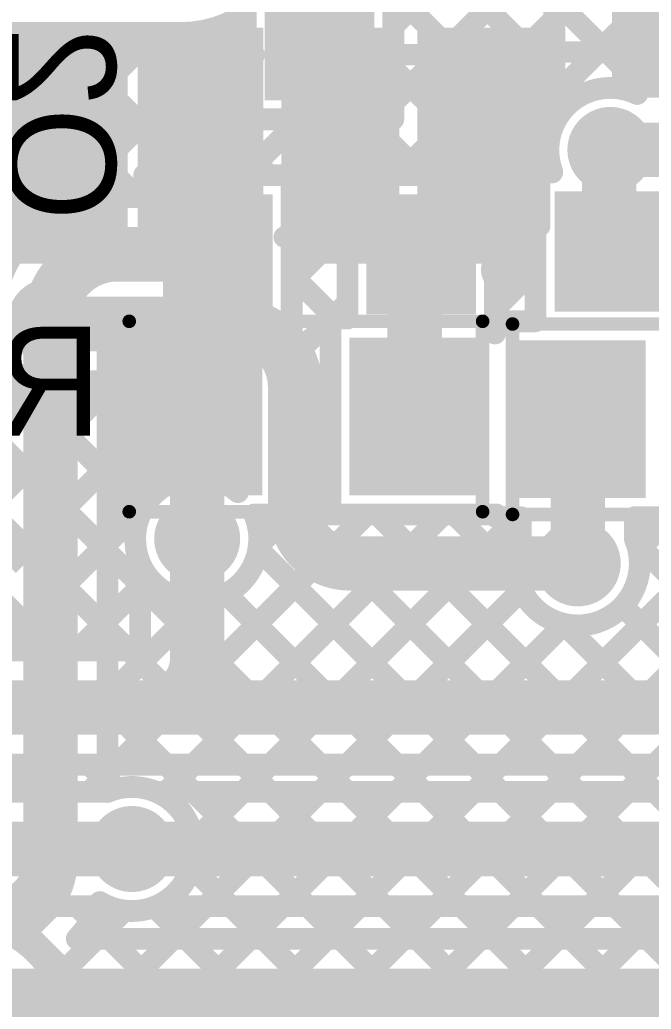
# Model space of a CAD drawing. Header units: millimetres. Extents: x 3.06 to 5.82, y 1.29 to 3.84.
# Drawn here: x 5.2727 to 5.505, y 2.5031 to 2.8669 of the extents above; entities that cross this region are included whole.
import ezdxf

# ---------------------------------------------------------------- set-up
doc = ezdxf.new("R2010")
doc.units = ezdxf.units.MM
doc.header["$MEASUREMENT"] = 0
for name, color, linetype in [('BottomLayer', 5, 'Continuous'), ('BottomOverlay', 54, 'Continuous'), ('BottomPaste', 16, 'Continuous'), ('BottomSolder', 6, 'Continuous'), ('MultiLayer', 9, 'Continuous'), ('TopLayer', 1, 'Continuous'), ('TopOverlay', 2, 'Continuous'), ('TopPaste', 8, 'Continuous'), ('TopSolder', 216, 'Continuous'), ('ViaHoleLayer', 16, 'Continuous')]:
    doc.layers.add(name, color=color, linetype=linetype)

# ---------------------------------------------------------------- blocks, each defined once
blk = doc.blocks.new('ESP32_WROOM_32__16MB__12')
at = {"layer": 'TopLayer'}
for points in [[(0.09803, -0.38406), (0.09803, -0.30531), (0.0626, -0.38406), (0.0626, -0.30531)], [(0.14803, -0.38406), (0.14803, -0.30531), (0.1126, -0.38406), (0.1126, -0.30531)], [(0.19803, -0.38406), (0.19803, -0.30531), (0.1626, -0.38406), (0.1626, -0.30531)], [(0.24803, -0.38406), (0.24803, -0.30531), (0.2126, -0.38406), (0.2126, -0.30531)]]:
    blk.add_solid(points, dxfattribs=at)
at = {"layer": 'TopOverlay', "const_width": 0.01}
blk.add_lwpolyline([(0.268, -0.37), (0.366, -0.37)], dxfattribs=at)
at = {"layer": 'TopOverlay', "const_width": 0.005}
blk.add_lwpolyline([(0.2655, -0.37, 1), (0.2705, -0.37, 1)], format="xyb", close=True, dxfattribs=at)
at = {"layer": 'TopPaste'}
for points in [[(0.09803, -0.38406), (0.09803, -0.30531), (0.0626, -0.38406), (0.0626, -0.30531)], [(0.14803, -0.38406), (0.14803, -0.30531), (0.1126, -0.38406), (0.1126, -0.30531)], [(0.19803, -0.38406), (0.19803, -0.30531), (0.1626, -0.38406), (0.1626, -0.30531)], [(0.24803, -0.38406), (0.24803, -0.30531), (0.2126, -0.38406), (0.2126, -0.30531)]]:
    blk.add_solid(points, dxfattribs=at)
at = {"layer": 'TopSolder'}
for points in [[(0.29128, -0.32703), (0.37802, -0.32703), (0.29128, -0.2836), (0.37802, -0.2836)], [(0.10203, -0.38806), (0.10203, -0.30131), (0.0586, -0.38806), (0.0586, -0.30131)], [(0.15203, -0.38806), (0.15203, -0.30131), (0.1086, -0.38806), (0.1086, -0.30131)], [(0.20203, -0.38806), (0.20203, -0.30131), (0.1586, -0.38806), (0.1586, -0.30131)], [(0.25203, -0.38806), (0.25203, -0.30131), (0.2086, -0.38806), (0.2086, -0.30131)]]:
    blk.add_solid(points, dxfattribs=at)
blk = doc.blocks.new('RES0805_B_32')
at = {"layer": 'BottomLayer'}
for points in [[(-0.06, -0.025), (-0.02, -0.025), (-0.06, 0.025), (-0.02, 0.025)], [(0.02, -0.025), (0.06, -0.025), (0.02, 0.025), (0.06, 0.025)]]:
    blk.add_solid(points, dxfattribs=at)
at = {"layer": 'BottomOverlay', "const_width": 0.005}
for points in [[(-0.065, -0.035), (-0.065, 0.035)], [(-0.065, 0.035), (0.065, 0.035)], [(0.065, -0.035), (0.065, 0.035)], [(-0.065, -0.035), (0.065, -0.035)]]:
    blk.add_lwpolyline(points, dxfattribs=at)
at = {"layer": 'BottomOverlay', "const_width": 0.0025}
for points in [[(-0.06625, 0.035, 1), (-0.06375, 0.035, 1)], [(-0.06625, 0.035, 1), (-0.06375, 0.035, 1)], [(0.06375, 0.035, 1), (0.06625, 0.035, 1)], [(0.06375, 0.035, 1), (0.06625, 0.035, 1)], [(-0.06625, -0.035, 1), (-0.06375, -0.035, 1)], [(-0.06625, -0.035, 1), (-0.06375, -0.035, 1)], [(0.06375, -0.035, 1), (0.06625, -0.035, 1)], [(0.06375, -0.035, 1), (0.06625, -0.035, 1)]]:
    blk.add_lwpolyline(points, format="xyb", close=True, dxfattribs=at)
at = {"layer": 'BottomPaste'}
for points in [[(-0.06, -0.025), (-0.02, -0.025), (-0.06, 0.025), (-0.02, 0.025)], [(0.02, -0.025), (0.06, -0.025), (0.02, 0.025), (0.06, 0.025)]]:
    blk.add_solid(points, dxfattribs=at)
at = {"layer": 'BottomSolder'}
for points in [[(-0.064, -0.029), (-0.016, -0.029), (-0.064, 0.029), (-0.016, 0.029)], [(0.016, -0.029), (0.064, -0.029), (0.016, 0.029), (0.064, 0.029)]]:
    blk.add_solid(points, dxfattribs=at)
blk = doc.blocks.new('RES0805_B_33')
at = {"layer": 'BottomLayer'}
for points in [[(-0.06, -0.025), (-0.02, -0.025), (-0.06, 0.025), (-0.02, 0.025)], [(0.02, -0.025), (0.06, -0.025), (0.02, 0.025), (0.06, 0.025)]]:
    blk.add_solid(points, dxfattribs=at)
at = {"layer": 'BottomOverlay', "const_width": 0.005}
for points in [[(-0.065, -0.035), (-0.065, 0.035)], [(-0.065, 0.035), (0.065, 0.035)], [(0.065, -0.035), (0.065, 0.035)], [(-0.065, -0.035), (0.065, -0.035)]]:
    blk.add_lwpolyline(points, dxfattribs=at)
at = {"layer": 'BottomOverlay', "const_width": 0.0025}
for points in [[(-0.06625, 0.035, 1), (-0.06375, 0.035, 1)], [(-0.06625, 0.035, 1), (-0.06375, 0.035, 1)], [(0.06375, 0.035, 1), (0.06625, 0.035, 1)], [(0.06375, 0.035, 1), (0.06625, 0.035, 1)], [(-0.06625, -0.035, 1), (-0.06375, -0.035, 1)], [(-0.06625, -0.035, 1), (-0.06375, -0.035, 1)], [(0.06375, -0.035, 1), (0.06625, -0.035, 1)], [(0.06375, -0.035, 1), (0.06625, -0.035, 1)]]:
    blk.add_lwpolyline(points, format="xyb", close=True, dxfattribs=at)
at = {"layer": 'BottomPaste'}
for points in [[(-0.06, -0.025), (-0.02, -0.025), (-0.06, 0.025), (-0.02, 0.025)], [(0.02, -0.025), (0.06, -0.025), (0.02, 0.025), (0.06, 0.025)]]:
    blk.add_solid(points, dxfattribs=at)
at = {"layer": 'BottomSolder'}
for points in [[(-0.064, -0.029), (-0.016, -0.029), (-0.064, 0.029), (-0.016, 0.029)], [(0.016, -0.029), (0.064, -0.029), (0.016, 0.029), (0.064, 0.029)]]:
    blk.add_solid(points, dxfattribs=at)
blk = doc.blocks.new('SOT_23_B_61')
at = {"layer": 'BottomLayer'}
for points in [[(-0.05354, 0.02126), (-0.02126, 0.02126), (-0.05354, 0.05748), (-0.02126, 0.05748)], [(0.02126, 0.02126), (0.05354, 0.02126), (0.02126, 0.05748), (0.05354, 0.05748)], [(-0.01614, -0.05748), (0.01614, -0.05748), (-0.01614, -0.02126), (0.01614, -0.02126)]]:
    blk.add_solid(points, dxfattribs=at)
at = {"layer": 'BottomOverlay'}
for points, const_width in [([(-0.06439, 0.045, 1), (-0.07161, 0.045, 1)], 0.01), ([(-0.07411, 0.045, 1), (-0.06911, 0.045, 1)], 0.005), ([(-0.06689, 0.045, 1), (-0.06189, 0.045, 1)], 0.005), ([(-0.01497, 0.033, 1), (-0.01103, 0.033, 1)], 0.00394), ([(0.01103, 0.033, 1), (0.01497, 0.033, 1)], 0.00394), ([(-0.06497, 0.03, 1), (-0.06103, 0.03, 1)], 0.00394), ([(0.06103, 0.03, 1), (0.06497, 0.03, 1)], 0.00394), ([(-0.06497, -0.034, 1), (-0.06103, -0.034, 1)], 0.00394), ([(-0.06497, -0.034, 1), (-0.06103, -0.034, 1)], 0.00394), ([(-0.02597, -0.034, 1), (-0.02203, -0.034, 1)], 0.00394), ([(0.02203, -0.034, 1), (0.02597, -0.034, 1)], 0.00394), ([(0.06103, -0.034, 1), (0.06497, -0.034, 1)], 0.00394), ([(0.06103, -0.034, 1), (0.06497, -0.034, 1)], 0.00394)]:
    blk.add_lwpolyline(points, format="xyb", close=True, dxfattribs=dict(at, const_width=const_width))
at = {"layer": 'BottomOverlay', "const_width": 0.00787}
for points in [[(0.013, 0.033), (-0.013, 0.033)], [(-0.063, 0.03), (-0.063, -0.034)], [(0.063, 0.03), (0.063, -0.034)], [(-0.024, -0.034), (-0.063, -0.034)], [(0.063, -0.034), (0.024, -0.034)]]:
    blk.add_lwpolyline(points, dxfattribs=at)
at = {"layer": 'BottomPaste'}
for points in [[(-0.05354, 0.02126), (-0.02126, 0.02126), (-0.05354, 0.05748), (-0.02126, 0.05748)], [(0.02126, 0.02126), (0.05354, 0.02126), (0.02126, 0.05748), (0.05354, 0.05748)], [(-0.01614, -0.05748), (0.01614, -0.05748), (-0.01614, -0.02126), (0.01614, -0.02126)]]:
    blk.add_solid(points, dxfattribs=at)
at = {"layer": 'BottomSolder'}
for points in [[(-0.05754, 0.01726), (-0.01726, 0.01726), (-0.05754, 0.06148), (-0.01726, 0.06148)], [(0.01726, 0.01726), (0.05754, 0.01726), (0.01726, 0.06148), (0.05754, 0.06148)], [(-0.02014, -0.06148), (0.02014, -0.06148), (-0.02014, -0.01726), (0.02014, -0.01726)]]:
    blk.add_solid(points, dxfattribs=at)
blk = doc.blocks.new('SOT_23_B_62')
at = {"layer": 'BottomLayer'}
for points in [[(-0.05354, 0.02126), (-0.02126, 0.02126), (-0.05354, 0.05748), (-0.02126, 0.05748)], [(0.02126, 0.02126), (0.05354, 0.02126), (0.02126, 0.05748), (0.05354, 0.05748)], [(-0.01614, -0.05748), (0.01614, -0.05748), (-0.01614, -0.02126), (0.01614, -0.02126)]]:
    blk.add_solid(points, dxfattribs=at)
at = {"layer": 'BottomOverlay'}
for points, const_width in [([(-0.06439, 0.045, 1), (-0.07161, 0.045, 1)], 0.01), ([(-0.07411, 0.045, 1), (-0.06911, 0.045, 1)], 0.005), ([(-0.06689, 0.045, 1), (-0.06189, 0.045, 1)], 0.005), ([(-0.01497, 0.033, 1), (-0.01103, 0.033, 1)], 0.00394), ([(0.01103, 0.033, 1), (0.01497, 0.033, 1)], 0.00394), ([(-0.06497, 0.03, 1), (-0.06103, 0.03, 1)], 0.00394), ([(0.06103, 0.03, 1), (0.06497, 0.03, 1)], 0.00394), ([(-0.06497, -0.034, 1), (-0.06103, -0.034, 1)], 0.00394), ([(-0.06497, -0.034, 1), (-0.06103, -0.034, 1)], 0.00394), ([(-0.02597, -0.034, 1), (-0.02203, -0.034, 1)], 0.00394), ([(0.02203, -0.034, 1), (0.02597, -0.034, 1)], 0.00394), ([(0.06103, -0.034, 1), (0.06497, -0.034, 1)], 0.00394), ([(0.06103, -0.034, 1), (0.06497, -0.034, 1)], 0.00394)]:
    blk.add_lwpolyline(points, format="xyb", close=True, dxfattribs=dict(at, const_width=const_width))
at = {"layer": 'BottomOverlay', "const_width": 0.00787}
for points in [[(0.013, 0.033), (-0.013, 0.033)], [(-0.063, 0.03), (-0.063, -0.034)], [(0.063, 0.03), (0.063, -0.034)], [(-0.024, -0.034), (-0.063, -0.034)], [(0.063, -0.034), (0.024, -0.034)]]:
    blk.add_lwpolyline(points, dxfattribs=at)
at = {"layer": 'BottomPaste'}
for points in [[(-0.05354, 0.02126), (-0.02126, 0.02126), (-0.05354, 0.05748), (-0.02126, 0.05748)], [(0.02126, 0.02126), (0.05354, 0.02126), (0.02126, 0.05748), (0.05354, 0.05748)], [(-0.01614, -0.05748), (0.01614, -0.05748), (-0.01614, -0.02126), (0.01614, -0.02126)]]:
    blk.add_solid(points, dxfattribs=at)
at = {"layer": 'BottomSolder'}
for points in [[(-0.05754, 0.01726), (-0.01726, 0.01726), (-0.05754, 0.06148), (-0.01726, 0.06148)], [(0.01726, 0.01726), (0.05754, 0.01726), (0.01726, 0.06148), (0.05754, 0.06148)], [(-0.02014, -0.06148), (0.02014, -0.06148), (-0.02014, -0.01726), (0.02014, -0.01726)]]:
    blk.add_solid(points, dxfattribs=at)

msp = doc.modelspace()

# ---------------------------------------------------------------- linework, layer by layer
at = {"layer": 'BottomLayer'}
for points, const_width in [([(5.383, 2.85937), (5.383, 3.218)], 0.02), ([(5.404, 2.91158), (5.4775, 2.83808)], 0.008), ([(5.41014, 2.86456), (5.447, 2.90141)], 0.008), ([(5.41014, 2.83026), (5.41014, 2.88848)], 0.008), ([(5.41014, 2.87715), (5.46721, 2.82008)], 0.008), ([(5.41014, 2.83627), (5.44887, 2.875)], 0.008), ([(5.41189, 2.80974), (5.47715, 2.875)], 0.008), ([(5.46886, 2.875), (5.49986, 2.844)], 0.008), ([(5.49986, 2.83957), (5.49986, 2.875)], 0.008), ([(5.28224, 2.79323), (5.35586, 2.86684)], 0.008), ([(5.35586, 2.83026), (5.35586, 2.86923)], 0.008), ([(5.44018, 2.80974), (5.49986, 2.86942)], 0.008), ([(5.33974, 2.8627), (5.35586, 2.84658)], 0.008), ([(4.73, 2.29755), (5.29445, 2.862)], 0.008), ([(5.05191, 2.862), (5.332, 2.862)], 0.008), ([(5.1551, 2.69437), (5.32273, 2.862)], 0.008), ([(5.19902, 2.862), (5.27461, 2.78641)], 0.008), ([(5.2273, 2.862), (5.29115, 2.79815)], 0.008), ([(5.25559, 2.862), (5.31596, 2.80163)], 0.008), ([(5.28387, 2.862), (5.33613, 2.80974)], 0.008), ([(5.31216, 2.862), (5.36442, 2.80974)], 0.008), ([(5.41014, 2.84887), (5.46246, 2.79655)], 0.008), ([(5.32704, 2.80974), (5.35586, 2.83856)], 0.008), ([(5.40413, 2.83026), (5.41014, 2.83627)], 0.008), ([(5.35533, 2.80974), (5.37584, 2.83026)], 0.008), ([(5.35586, 2.83026), (5.41014, 2.83026)], 0.008), ([(5.37218, 2.83026), (5.39326, 2.80918)], 0.008), ([(5.37274, 2.79887), (5.40413, 2.83026)], 0.008), ([(5.40046, 2.83026), (5.42098, 2.80974)], 0.008), ([(5.4896, 2.78163), (5.4896, 2.819)], 0.02), ([(5.4896, 2.819), (5.49, 2.819)], 0.02), ([(5.31846, 2.80974), (5.37274, 2.80974)], 0.008), ([(5.31846, 2.80163), (5.31846, 2.80974)], 0.008), ([(5.37274, 2.75152), (5.37274, 2.80974)], 0.008), ([(5.39326, 2.80974), (5.44754, 2.80974)], 0.008), ([(5.39326, 2.757), (5.39326, 2.80974)], 0.008), ([(5.44754, 2.757), (5.44754, 2.80974)], 0.008), ([(5.46246, 2.81074), (5.4686, 2.81074)], 0.008), ([(5.46246, 2.756), (5.46246, 2.81074)], 0.008), ([(5.30863, 2.80163), (5.31846, 2.80163)], 0.008), ([(5.37274, 2.80142), (5.39326, 2.7809)], 0.008), ([(5.44754, 2.78882), (5.46246, 2.80373)], 0.008), ([(5.37274, 2.77059), (5.39326, 2.79111)], 0.008), ([(5.30863, 2.78063), (5.3456, 2.78063)], 0.02), ([(5.17694, 2.68792), (5.2714, 2.78239)], 0.008), ([(5.418, 2.721), (5.418, 2.77823)], 0.02), ([(5.44754, 2.78318), (5.46246, 2.76827)], 0.008), ([(5.44754, 2.76054), (5.46246, 2.77545)], 0.008), ([(5.37274, 2.77313), (5.38887, 2.757)], 0.008), ([(5.284, 2.55749), (5.284, 2.756)], 0.02), ([(5.38744, 2.757), (5.39326, 2.76282)], 0.008), ([(5.307, 2.757), (5.31846, 2.757)], 0.008), ([(5.307, 2.685), (5.307, 2.757)], 0.008), ([(5.30863, 2.75963), (5.31846, 2.75963)], 0.008), ([(5.387, 2.757), (5.39326, 2.757)], 0.008), ([(5.387, 2.685), (5.387, 2.757)], 0.008), ([(5.44754, 2.75152), (5.44754, 2.757)], 0.008), ([(5.369, 2.73856), (5.387, 2.75656)], 0.008), ([(5.449, 2.756), (5.46246, 2.756)], 0.008), ([(5.369, 2.75152), (5.37274, 2.75152)], 0.008), ([(5.369, 2.685), (5.369, 2.75152)], 0.008), ([(5.305, 2.58296), (5.305, 2.74709)], 0.008), ([(5.369, 2.74859), (5.387, 2.73059)], 0.008), ([(5.369, 2.71028), (5.387, 2.72828)], 0.008), ([(5.338, 2.676), (5.338, 2.721)], 0.02), ([(5.478, 2.667), (5.478, 2.719)], 0.02), ([(5.369, 2.7203), (5.387, 2.7023)], 0.008), ([(5.49628, 2.583), (5.629, 2.71572)], 0.008), ([(5.36069, 2.67369), (5.387, 2.69999)], 0.008), ([(5.50029, 2.67186), (5.528, 2.69957)], 0.008), ([(5.369, 2.69202), (5.47802, 2.583)], 0.008), ([(5.305, 2.58971), (5.40029, 2.685)], 0.008), ([(5.305, 2.67456), (5.31544, 2.685)], 0.008), ([(5.307, 2.685), (5.317, 2.685)], 0.008), ([(5.32658, 2.583), (5.42858, 2.685)], 0.008), ([(5.359, 2.685), (5.369, 2.685)], 0.008), ([(5.387, 2.685), (5.448, 2.685)], 0.008), ([(5.4043, 2.685), (5.5063, 2.583)], 0.008), ([(5.43259, 2.685), (5.45579, 2.6618)], 0.008), ([(5.35486, 2.583), (5.45586, 2.684)], 0.008), ([(5.43971, 2.583), (5.54071, 2.684)], 0.008), ([(5.448, 2.684), (5.457, 2.684)], 0.008), ([(5.457, 2.67591), (5.457, 2.684)], 0.008), ([(5.468, 2.583), (5.569, 2.684)], 0.008), ([(5.499, 2.67591), (5.499, 2.684)], 0.008), ([(5.499, 2.684), (5.51, 2.684)], 0.008), ([(5.49948, 2.67467), (5.59116, 2.583)], 0.008), ([(5.305, 2.67117), (5.39317, 2.583)], 0.008), ([(5.3605, 2.67224), (5.44973, 2.583)], 0.008), ([(5.305, 2.64628), (5.32031, 2.66159)], 0.008), ([(5.34863, 2.65582), (5.42145, 2.583)], 0.008), ([(5.38314, 2.583), (5.45738, 2.65724)], 0.008), ([(5.305, 2.61799), (5.34031, 2.65331)], 0.008), ([(5.49456, 2.65131), (5.56287, 2.583)], 0.008), ([(5.41143, 2.583), (5.47314, 2.64471)], 0.008), ([(5.4728, 2.64479), (5.53459, 2.583)], 0.008), ([(5.305, 2.64288), (5.36488, 2.583)], 0.008), ([(5.305, 2.6146), (5.3366, 2.583)], 0.008), ([(5.305, 2.58631), (5.30746, 2.58385)], 0.008), ([(5.32291, 2.583), (5.629, 2.583)], 0.008), ([(5.314, 2.562), (5.631, 2.562)], 0.02), ([(5.30086, 2.529), (5.31122, 2.53936)], 0.008), ([(5.32228, 2.54075), (5.33403, 2.529)], 0.008), ([(5.32291, 2.541), (5.631, 2.541)], 0.008), ([(5.32914, 2.529), (5.34114, 2.541)], 0.008), ([(5.35031, 2.541), (5.36231, 2.529)], 0.008), ([(5.35743, 2.529), (5.36943, 2.541)], 0.008), ([(5.3786, 2.541), (5.3906, 2.529)], 0.008), ([(5.38571, 2.529), (5.39771, 2.541)], 0.008), ([(5.40688, 2.541), (5.41888, 2.529)], 0.008), ([(5.414, 2.529), (5.426, 2.541)], 0.008), ([(5.43517, 2.541), (5.44717, 2.529)], 0.008), ([(5.44228, 2.529), (5.45428, 2.541)], 0.008), ([(5.46345, 2.541), (5.47545, 2.529)], 0.008), ([(5.47057, 2.529), (5.48257, 2.541)], 0.008), ([(5.49173, 2.541), (5.50373, 2.529)], 0.008), ([(5.49885, 2.529), (5.51085, 2.541)], 0.008), ([(5.2989, 2.53584), (5.30574, 2.529)], 0.008), ([(5.29367, 2.529), (5.65417, 2.529)], 0.008), ([(5.116, 2.508), (5.65417, 2.508)], 0.02)]:
    msp.add_lwpolyline(points, dxfattribs=dict(at, const_width=const_width))
for points, const_width in [([(5.35586, 2.86923, -0.148112), (5.332, 2.862)], 0.008), ([(5.4686, 2.81111, -0.673566), (5.49986, 2.83957)], 0.008), ([(5.26461, 2.76802, -0.338147), (5.30863, 2.80163)], 0.008), ([(5.284, 2.756, -0.414214), (5.30863, 2.78063)], 0.02), ([(5.418, 2.77823, -0.414214), (5.4204, 2.78063)], 0.02), ([(5.30661, 2.75902, -0.033168), (5.30681, 2.756)], 0.008), ([(5.30681, 2.756, -0.100628), (5.305, 2.74709)], 0.008), ([(5.478, 2.719, -0.414214), (5.479, 2.72)], 0.02), ([(5.36081, 2.676, -1.223773), (5.317, 2.68491)], 0.008), ([(5.359, 2.68491, -0.100628), (5.36081, 2.676)], 0.008), ([(5.50081, 2.667, -1.223773), (5.457, 2.67591)], 0.008), ([(5.499, 2.67591, -0.100628), (5.50081, 2.667)], 0.008), ([(5.305, 2.58296, -0.204463), (5.32291, 2.583)], 0.008), ([(5.284, 2.55749, -0.414214), (5.26351, 2.537)], 0.02), ([(5.30219, 2.54248, -0.097011), (5.29367, 2.529)], 0.008), ([(5.32291, 2.541, -0.240809), (5.30219, 2.54248)], 0.008)]:
    msp.add_lwpolyline(points, format="xyb", dxfattribs=dict(at, const_width=const_width))
for points, const_width in [([(5.35386, 2.86923, 1), (5.35786, 2.86923, 1)], 0.004), ([(5.35386, 2.86923, 1), (5.35786, 2.86923, 1)], 0.004), ([(5.35386, 2.86684, 1), (5.35786, 2.86684, 1)], 0.004), ([(5.49786, 2.86942, 1), (5.50186, 2.86942, 1)], 0.004), ([(5.33774, 2.8627, 1), (5.34174, 2.8627, 1)], 0.004), ([(5.378, 2.85937, 1), (5.388, 2.85937, 1)], 0.01), ([(5.40814, 2.86456, 1), (5.41214, 2.86456, 1)], 0.004), ([(5.28187, 2.862, 1), (5.28587, 2.862, 1)], 0.004), ([(5.29245, 2.862, 1), (5.29645, 2.862, 1)], 0.004), ([(5.31016, 2.862, 1), (5.31416, 2.862, 1)], 0.004), ([(5.32073, 2.862, 1), (5.32473, 2.862, 1)], 0.004), ([(5.33, 2.862, 1), (5.334, 2.862, 1)], 0.004), ([(5.33, 2.862, 1), (5.334, 2.862, 1)], 0.004), ([(5.40814, 2.84887, 1), (5.41214, 2.84887, 1)], 0.004), ([(5.35386, 2.84658, 1), (5.35786, 2.84658, 1)], 0.004), ([(5.49786, 2.844, 1), (5.50186, 2.844, 1)], 0.004), ([(5.35386, 2.83856, 1), (5.35786, 2.83856, 1)], 0.004), ([(5.4755, 2.83808, 1), (5.4795, 2.83808, 1)], 0.004), ([(5.49786, 2.83957, 1), (5.50186, 2.83957, 1)], 0.004), ([(5.49786, 2.83957, 1), (5.50186, 2.83957, 1)], 0.004), ([(5.40814, 2.83627, 1), (5.41214, 2.83627, 1)], 0.004), ([(5.40814, 2.83627, 1), (5.41214, 2.83627, 1)], 0.004), ([(5.35386, 2.83026, 1), (5.35786, 2.83026, 1)], 0.004), ([(5.35386, 2.83026, 1), (5.35786, 2.83026, 1)], 0.004), ([(5.37018, 2.83026, 1), (5.37418, 2.83026, 1)], 0.004), ([(5.37385, 2.83026, 1), (5.37784, 2.83026, 1)], 0.004), ([(5.39846, 2.83026, 1), (5.40246, 2.83026, 1)], 0.004), ([(5.40213, 2.83026, 1), (5.40613, 2.83026, 1)], 0.004), ([(5.40213, 2.83026, 1), (5.40613, 2.83026, 1)], 0.004), ([(5.40814, 2.83026, 1), (5.41214, 2.83026, 1)], 0.004), ([(5.40814, 2.83026, 1), (5.41214, 2.83026, 1)], 0.004), ([(5.48409, 2.819, 1), (5.49591, 2.819, 1)], 0.01181), ([(5.4846, 2.819, 1), (5.4946, 2.819, 1)], 0.01), ([(5.4846, 2.819, 1), (5.4946, 2.819, 1)], 0.01), ([(5.485, 2.819, 1), (5.495, 2.819, 1)], 0.01), ([(5.46521, 2.82008, 1), (5.46921, 2.82008, 1)], 0.004), ([(5.31646, 2.80974, 1), (5.32046, 2.80974, 1)], 0.004), ([(5.31646, 2.80974, 1), (5.32046, 2.80974, 1)], 0.004), ([(5.32504, 2.80974, 1), (5.32904, 2.80974, 1)], 0.004), ([(5.33413, 2.80974, 1), (5.33813, 2.80974, 1)], 0.004), ([(5.35333, 2.80974, 1), (5.35733, 2.80974, 1)], 0.004), ([(5.36242, 2.80974, 1), (5.36642, 2.80974, 1)], 0.004), ([(5.37074, 2.80974, 1), (5.37474, 2.80974, 1)], 0.004), ([(5.37074, 2.80974, 1), (5.37474, 2.80974, 1)], 0.004), ([(5.39126, 2.80974, 1), (5.39526, 2.80974, 1)], 0.004), ([(5.39126, 2.80974, 1), (5.39526, 2.80974, 1)], 0.004), ([(5.39126, 2.80918, 1), (5.39526, 2.80918, 1)], 0.004), ([(5.40989, 2.80974, 1), (5.41389, 2.80974, 1)], 0.004), ([(5.41898, 2.80974, 1), (5.42298, 2.80974, 1)], 0.004), ([(5.43818, 2.80974, 1), (5.44218, 2.80974, 1)], 0.004), ([(5.44554, 2.80974, 1), (5.44954, 2.80974, 1)], 0.004), ([(5.44554, 2.80974, 1), (5.44954, 2.80974, 1)], 0.004), ([(5.46046, 2.81074, 1), (5.46446, 2.81074, 1)], 0.004), ([(5.46046, 2.81074, 1), (5.46446, 2.81074, 1)], 0.004), ([(5.4666, 2.81111, 1), (5.4706, 2.81111, 1)], 0.004), ([(5.4666, 2.81074, 1), (5.4706, 2.81074, 1)], 0.004), ([(5.30663, 2.80163, 1), (5.31063, 2.80163, 1)], 0.004), ([(5.30663, 2.80163, 1), (5.31063, 2.80163, 1)], 0.004), ([(5.31396, 2.80163, 1), (5.31796, 2.80163, 1)], 0.004), ([(5.31646, 2.80163, 1), (5.32046, 2.80163, 1)], 0.004), ([(5.31646, 2.80163, 1), (5.32046, 2.80163, 1)], 0.004), ([(5.37074, 2.80142, 1), (5.37474, 2.80142, 1)], 0.004), ([(5.46046, 2.80373, 1), (5.46446, 2.80373, 1)], 0.004), ([(5.28915, 2.79815, 1), (5.29315, 2.79815, 1)], 0.004), ([(5.37074, 2.79887, 1), (5.37474, 2.79887, 1)], 0.004), ([(5.46046, 2.79655, 1), (5.46446, 2.79655, 1)], 0.004), ([(5.28024, 2.79323, 1), (5.28424, 2.79323, 1)], 0.004), ([(5.39126, 2.79111, 1), (5.39526, 2.79111, 1)], 0.004), ([(5.27261, 2.78641, 1), (5.27661, 2.78641, 1)], 0.004), ([(5.30363, 2.78063, 1), (5.31363, 2.78063, 1)], 0.01), ([(5.30363, 2.78063, 1), (5.31363, 2.78063, 1)], 0.01), ([(5.3406, 2.78063, 1), (5.3506, 2.78063, 1)], 0.01), ([(5.4154, 2.78063, 1), (5.4254, 2.78063, 1)], 0.01), ([(5.44554, 2.78882, 1), (5.44954, 2.78882, 1)], 0.004), ([(5.4846, 2.78163, 1), (5.4946, 2.78163, 1)], 0.01), ([(5.2694, 2.78239, 1), (5.2734, 2.78239, 1)], 0.004), ([(5.413, 2.77823, 1), (5.423, 2.77823, 1)], 0.01), ([(5.413, 2.77823, 1), (5.423, 2.77823, 1)], 0.01), ([(5.44554, 2.78318, 1), (5.44954, 2.78318, 1)], 0.004), ([(5.39126, 2.7809, 1), (5.39526, 2.7809, 1)], 0.004), ([(5.46046, 2.77545, 1), (5.46446, 2.77545, 1)], 0.004), ([(5.37074, 2.77313, 1), (5.37474, 2.77313, 1)], 0.004), ([(5.37074, 2.77059, 1), (5.37474, 2.77059, 1)], 0.004), ([(5.46046, 2.76827, 1), (5.46446, 2.76827, 1)], 0.004), ([(5.27809, 2.756, 1), (5.28991, 2.756, 1)], 0.01181), ([(5.279, 2.756, 1), (5.289, 2.756, 1)], 0.01), ([(5.279, 2.756, 1), (5.289, 2.756, 1)], 0.01), ([(5.39126, 2.76282, 1), (5.39526, 2.76282, 1)], 0.004), ([(5.44554, 2.76054, 1), (5.44954, 2.76054, 1)], 0.004), ([(5.30461, 2.75902, 1), (5.30861, 2.75902, 1)], 0.004), ([(5.305, 2.757, 1), (5.309, 2.757, 1)], 0.004), ([(5.305, 2.757, 1), (5.309, 2.757, 1)], 0.004), ([(5.30663, 2.75963, 1), (5.31063, 2.75963, 1)], 0.004), ([(5.31646, 2.75963, 1), (5.32046, 2.75963, 1)], 0.004), ([(5.31646, 2.757, 1), (5.32046, 2.757, 1)], 0.004), ([(5.385, 2.757, 1), (5.389, 2.757, 1)], 0.004), ([(5.385, 2.757, 1), (5.389, 2.757, 1)], 0.004), ([(5.38544, 2.757, 1), (5.38944, 2.757, 1)], 0.004), ([(5.38687, 2.757, 1), (5.39087, 2.757, 1)], 0.004), ([(5.39126, 2.757, 1), (5.39526, 2.757, 1)], 0.004), ([(5.39126, 2.757, 1), (5.39526, 2.757, 1)], 0.004), ([(5.44554, 2.757, 1), (5.44954, 2.757, 1)], 0.004), ([(5.44554, 2.757, 1), (5.44954, 2.757, 1)], 0.004), ([(5.30481, 2.756, 1), (5.30881, 2.756, 1)], 0.004), ([(5.30481, 2.756, 1), (5.30881, 2.756, 1)], 0.004), ([(5.385, 2.75656, 1), (5.389, 2.75656, 1)], 0.004), ([(5.447, 2.756, 1), (5.451, 2.756, 1)], 0.004), ([(5.46046, 2.756, 1), (5.46446, 2.756, 1)], 0.004), ([(5.46046, 2.756, 1), (5.46446, 2.756, 1)], 0.004), ([(5.367, 2.75152, 1), (5.371, 2.75152, 1)], 0.004), ([(5.367, 2.75152, 1), (5.371, 2.75152, 1)], 0.004), ([(5.37074, 2.75152, 1), (5.37474, 2.75152, 1)], 0.004), ([(5.37074, 2.75152, 1), (5.37474, 2.75152, 1)], 0.004), ([(5.44554, 2.75152, 1), (5.44954, 2.75152, 1)], 0.004), ([(5.303, 2.74709, 1), (5.307, 2.74709, 1)], 0.004), ([(5.303, 2.74709, 1), (5.307, 2.74709, 1)], 0.004), ([(5.367, 2.74859, 1), (5.371, 2.74859, 1)], 0.004), ([(5.367, 2.73856, 1), (5.371, 2.73856, 1)], 0.004), ([(5.385, 2.73059, 1), (5.389, 2.73059, 1)], 0.004), ([(5.385, 2.72828, 1), (5.389, 2.72828, 1)], 0.004), ([(5.333, 2.721, 1), (5.343, 2.721, 1)], 0.01), ([(5.413, 2.721, 1), (5.423, 2.721, 1)], 0.01), ([(5.473, 2.719, 1), (5.483, 2.719, 1)], 0.01), ([(5.473, 2.719, 1), (5.483, 2.719, 1)], 0.01), ([(5.474, 2.72, 1), (5.484, 2.72, 1)], 0.01), ([(5.367, 2.7203, 1), (5.371, 2.7203, 1)], 0.004), ([(5.367, 2.71028, 1), (5.371, 2.71028, 1)], 0.004), ([(5.385, 2.7023, 1), (5.389, 2.7023, 1)], 0.004), ([(5.385, 2.69999, 1), (5.389, 2.69999, 1)], 0.004), ([(5.367, 2.69202, 1), (5.371, 2.69202, 1)], 0.004), ([(5.305, 2.685, 1), (5.309, 2.685, 1)], 0.004), ([(5.305, 2.685, 1), (5.309, 2.685, 1)], 0.004), ([(5.31344, 2.685, 1), (5.31744, 2.685, 1)], 0.004), ([(5.315, 2.685, 1), (5.319, 2.685, 1)], 0.004), ([(5.315, 2.68491, 1), (5.319, 2.68491, 1)], 0.004), ([(5.357, 2.685, 1), (5.361, 2.685, 1)], 0.004), ([(5.357, 2.68491, 1), (5.361, 2.68491, 1)], 0.004), ([(5.367, 2.685, 1), (5.371, 2.685, 1)], 0.004), ([(5.367, 2.685, 1), (5.371, 2.685, 1)], 0.004), ([(5.385, 2.685, 1), (5.389, 2.685, 1)], 0.004), ([(5.385, 2.685, 1), (5.389, 2.685, 1)], 0.004), ([(5.39829, 2.685, 1), (5.40229, 2.685, 1)], 0.004), ([(5.4023, 2.685, 1), (5.4063, 2.685, 1)], 0.004), ([(5.42658, 2.685, 1), (5.43058, 2.685, 1)], 0.004), ([(5.43059, 2.685, 1), (5.43459, 2.685, 1)], 0.004), ([(5.446, 2.685, 1), (5.45, 2.685, 1)], 0.004), ([(5.33209, 2.676, 1), (5.34391, 2.676, 1)], 0.01181), ([(5.333, 2.676, 1), (5.343, 2.676, 1)], 0.01), ([(5.446, 2.684, 1), (5.45, 2.684, 1)], 0.004), ([(5.45386, 2.684, 1), (5.45786, 2.684, 1)], 0.004), ([(5.455, 2.684, 1), (5.459, 2.684, 1)], 0.004), ([(5.455, 2.684, 1), (5.459, 2.684, 1)], 0.004), ([(5.497, 2.684, 1), (5.501, 2.684, 1)], 0.004), ([(5.497, 2.684, 1), (5.501, 2.684, 1)], 0.004), ([(5.303, 2.67456, 1), (5.307, 2.67456, 1)], 0.004), ([(5.35869, 2.67369, 1), (5.36269, 2.67369, 1)], 0.004), ([(5.35881, 2.676, 1), (5.36281, 2.676, 1)], 0.004), ([(5.35881, 2.676, 1), (5.36281, 2.676, 1)], 0.004), ([(5.455, 2.67591, 1), (5.459, 2.67591, 1)], 0.004), ([(5.455, 2.67591, 1), (5.459, 2.67591, 1)], 0.004), ([(5.47209, 2.667, 1), (5.48391, 2.667, 1)], 0.01181), ([(5.497, 2.67591, 1), (5.501, 2.67591, 1)], 0.004), ([(5.497, 2.67591, 1), (5.501, 2.67591, 1)], 0.004), ([(5.49748, 2.67467, 1), (5.50148, 2.67467, 1)], 0.004), ([(5.303, 2.67117, 1), (5.307, 2.67117, 1)], 0.004), ([(5.3585, 2.67224, 1), (5.3625, 2.67224, 1)], 0.004), ([(5.473, 2.667, 1), (5.483, 2.667, 1)], 0.01), ([(5.49829, 2.67186, 1), (5.50229, 2.67186, 1)], 0.004), ([(5.49881, 2.667, 1), (5.50281, 2.667, 1)], 0.004), ([(5.49881, 2.667, 1), (5.50281, 2.667, 1)], 0.004), ([(5.31831, 2.66159, 1), (5.32231, 2.66159, 1)], 0.004), ([(5.45379, 2.6618, 1), (5.45779, 2.6618, 1)], 0.004), ([(5.34663, 2.65582, 1), (5.35063, 2.65582, 1)], 0.004), ([(5.45538, 2.65724, 1), (5.45938, 2.65724, 1)], 0.004), ([(5.33831, 2.65331, 1), (5.34231, 2.65331, 1)], 0.004), ([(5.49256, 2.65131, 1), (5.49656, 2.65131, 1)], 0.004), ([(5.303, 2.64628, 1), (5.307, 2.64628, 1)], 0.004), ([(5.4708, 2.64479, 1), (5.4748, 2.64479, 1)], 0.004), ([(5.47114, 2.64471, 1), (5.47514, 2.64471, 1)], 0.004), ([(5.303, 2.64288, 1), (5.307, 2.64288, 1)], 0.004), ([(5.303, 2.61799, 1), (5.307, 2.61799, 1)], 0.004), ([(5.303, 2.6146, 1), (5.307, 2.6146, 1)], 0.004), ([(5.303, 2.58971, 1), (5.307, 2.58971, 1)], 0.004), ([(5.303, 2.58631, 1), (5.307, 2.58631, 1)], 0.004), ([(5.303, 2.58296, 1), (5.307, 2.58296, 1)], 0.004), ([(5.303, 2.58296, 1), (5.307, 2.58296, 1)], 0.004), ([(5.30546, 2.58385, 1), (5.30946, 2.58385, 1)], 0.004), ([(5.32091, 2.583, 1), (5.32491, 2.583, 1)], 0.004), ([(5.32091, 2.583, 1), (5.32491, 2.583, 1)], 0.004), ([(5.32458, 2.583, 1), (5.32858, 2.583, 1)], 0.004), ([(5.3346, 2.583, 1), (5.3386, 2.583, 1)], 0.004), ([(5.35286, 2.583, 1), (5.35686, 2.583, 1)], 0.004), ([(5.36288, 2.583, 1), (5.36688, 2.583, 1)], 0.004), ([(5.38114, 2.583, 1), (5.38514, 2.583, 1)], 0.004), ([(5.39117, 2.583, 1), (5.39517, 2.583, 1)], 0.004), ([(5.40943, 2.583, 1), (5.41343, 2.583, 1)], 0.004), ([(5.41945, 2.583, 1), (5.42345, 2.583, 1)], 0.004), ([(5.43771, 2.583, 1), (5.44171, 2.583, 1)], 0.004), ([(5.44773, 2.583, 1), (5.45173, 2.583, 1)], 0.004), ([(5.466, 2.583, 1), (5.47, 2.583, 1)], 0.004), ([(5.47602, 2.583, 1), (5.48002, 2.583, 1)], 0.004), ([(5.49428, 2.583, 1), (5.49828, 2.583, 1)], 0.004), ([(5.5043, 2.583, 1), (5.5083, 2.583, 1)], 0.004), ([(5.30809, 2.562, 1), (5.31991, 2.562, 1)], 0.01181), ([(5.309, 2.562, 1), (5.319, 2.562, 1)], 0.01), ([(5.279, 2.55749, 1), (5.289, 2.55749, 1)], 0.01), ([(5.279, 2.55749, 1), (5.289, 2.55749, 1)], 0.01), ([(5.25851, 2.537, 1), (5.26851, 2.537, 1)], 0.01), ([(5.30019, 2.54248, 1), (5.30419, 2.54248, 1)], 0.004), ([(5.30019, 2.54248, 1), (5.30419, 2.54248, 1)], 0.004), ([(5.30922, 2.53936, 1), (5.31322, 2.53936, 1)], 0.004), ([(5.32028, 2.54075, 1), (5.32428, 2.54075, 1)], 0.004), ([(5.32091, 2.541, 1), (5.32491, 2.541, 1)], 0.004), ([(5.32091, 2.541, 1), (5.32491, 2.541, 1)], 0.004), ([(5.33914, 2.541, 1), (5.34314, 2.541, 1)], 0.004), ([(5.34831, 2.541, 1), (5.35231, 2.541, 1)], 0.004), ([(5.36743, 2.541, 1), (5.37143, 2.541, 1)], 0.004), ([(5.3766, 2.541, 1), (5.3806, 2.541, 1)], 0.004), ([(5.39571, 2.541, 1), (5.39971, 2.541, 1)], 0.004), ([(5.40488, 2.541, 1), (5.40888, 2.541, 1)], 0.004), ([(5.424, 2.541, 1), (5.428, 2.541, 1)], 0.004), ([(5.43317, 2.541, 1), (5.43717, 2.541, 1)], 0.004), ([(5.45228, 2.541, 1), (5.45628, 2.541, 1)], 0.004), ([(5.46145, 2.541, 1), (5.46545, 2.541, 1)], 0.004), ([(5.48057, 2.541, 1), (5.48457, 2.541, 1)], 0.004), ([(5.48973, 2.541, 1), (5.49373, 2.541, 1)], 0.004), ([(5.2969, 2.53584, 1), (5.3009, 2.53584, 1)], 0.004), ([(5.29167, 2.529, 1), (5.29567, 2.529, 1)], 0.004), ([(5.29167, 2.529, 1), (5.29567, 2.529, 1)], 0.004), ([(5.29886, 2.529, 1), (5.30286, 2.529, 1)], 0.004), ([(5.30374, 2.529, 1), (5.30774, 2.529, 1)], 0.004), ([(5.32714, 2.529, 1), (5.33114, 2.529, 1)], 0.004), ([(5.33203, 2.529, 1), (5.33603, 2.529, 1)], 0.004), ([(5.35543, 2.529, 1), (5.35943, 2.529, 1)], 0.004), ([(5.36031, 2.529, 1), (5.36431, 2.529, 1)], 0.004), ([(5.38371, 2.529, 1), (5.38771, 2.529, 1)], 0.004), ([(5.3886, 2.529, 1), (5.3926, 2.529, 1)], 0.004), ([(5.412, 2.529, 1), (5.416, 2.529, 1)], 0.004), ([(5.41688, 2.529, 1), (5.42088, 2.529, 1)], 0.004), ([(5.44028, 2.529, 1), (5.44428, 2.529, 1)], 0.004), ([(5.44517, 2.529, 1), (5.44917, 2.529, 1)], 0.004), ([(5.46857, 2.529, 1), (5.47257, 2.529, 1)], 0.004), ([(5.47345, 2.529, 1), (5.47745, 2.529, 1)], 0.004), ([(5.49685, 2.529, 1), (5.50085, 2.529, 1)], 0.004), ([(5.50173, 2.529, 1), (5.50573, 2.529, 1)], 0.004)]:
    msp.add_lwpolyline(points, format="xyb", close=True, dxfattribs=dict(at, const_width=const_width))
at = {"layer": 'BottomSolder', "const_width": 0.01581}
for points in [[(5.48209, 2.819, 1), (5.49791, 2.819, 1)], [(5.27609, 2.756, 1), (5.29191, 2.756, 1)], [(5.33009, 2.676, 1), (5.34591, 2.676, 1)], [(5.47009, 2.667, 1), (5.48591, 2.667, 1)], [(5.30609, 2.562, 1), (5.32191, 2.562, 1)]]:
    msp.add_lwpolyline(points, format="xyb", close=True, dxfattribs=at)
at = {"layer": 'MultiLayer', "const_width": 0.01181}
for points in [[(5.48409, 2.819, 1), (5.49591, 2.819, 1)], [(5.27809, 2.756, 1), (5.28991, 2.756, 1)], [(5.33209, 2.676, 1), (5.34391, 2.676, 1)], [(5.47209, 2.667, 1), (5.48391, 2.667, 1)], [(5.30809, 2.562, 1), (5.31991, 2.562, 1)]]:
    msp.add_lwpolyline(points, format="xyb", close=True, dxfattribs=at)
at = {"layer": 'TopLayer'}
for points, const_width in [([(5.038, 3.30586), (5.49463, 2.84923)], 0.008), ([(5.46939, 2.86723), (5.49463, 2.89248)], 0.008), ([(5.49463, 2.84134), (5.49463, 2.88128)], 0.008), ([(5.46939, 2.82877), (5.46939, 2.871)], 0.008), ([(5.46939, 2.83895), (5.49463, 2.86419)], 0.008), ([(5.46939, 2.84619), (5.4775, 2.83808)], 0.008), ([(5.49, 2.819), (5.50976, 2.819)], 0.02), ([(5.17762, 2.77026), (5.31288, 2.635)], 0.008), ([(5.20591, 2.77026), (5.317, 2.65917)], 0.008), ([(5.23419, 2.77026), (5.31782, 2.68663)], 0.008), ([(5.285, 2.755), (5.351, 2.755)], 0.02), ([(5.374, 2.687), (5.374, 2.732)], 0.02), ([(5.24003, 2.69444), (5.27927, 2.73368)], 0.008), ([(5.25951, 2.68564), (5.30787, 2.734)], 0.008), ([(5.26842, 2.66627), (5.33615, 2.734)], 0.008), ([(5.29003, 2.734), (5.351, 2.734)], 0.008), ([(5.29873, 2.734), (5.33424, 2.6985)], 0.008), ([(5.32702, 2.734), (5.353, 2.70802)], 0.008), ([(5.353, 2.69319), (5.353, 2.732)], 0.008), ([(5.32556, 2.69512), (5.353, 2.72256)], 0.008), ([(4.933, 1.99143), (5.637, 2.69543)], 0.008), ([(5.26544, 2.635), (5.31888, 2.68844)], 0.008), ([(5.338, 2.632), (5.338, 2.676)], 0.02), ([(5.394, 2.667), (5.478, 2.667)], 0.02), ([(4.93685, 1.967), (5.637, 2.66715)], 0.008), ([(5.317, 2.635), (5.317, 2.66709)], 0.008), ([(5.29372, 2.635), (5.317, 2.65828)], 0.008), ([(5.26649, 2.6531), (5.2846, 2.635)], 0.008), ([(4.96513, 1.967), (5.637, 2.63887)], 0.008), ([(5.24747, 2.635), (5.317, 2.635)], 0.008), ([(5.223, 2.614), (5.32, 2.614)], 0.02), ([(5.32, 2.614), (5.505, 2.614)], 0.02), ([(4.933, 2.01972), (5.5063, 2.59302)], 0.008), ([(5.23915, 2.593), (5.32, 2.593)], 0.008), ([(5.27001, 2.583), (5.28001, 2.593)], 0.008), ([(5.27003, 2.593), (5.28003, 2.583)], 0.008), ([(5.27786, 2.39286), (5.478, 2.593)], 0.008), ([(5.29, 2.48986), (5.39314, 2.593)], 0.008), ([(5.29, 2.46157), (5.42143, 2.593)], 0.008), ([(5.29, 2.43329), (5.44971, 2.593)], 0.008), ([(5.29829, 2.583), (5.30829, 2.593)], 0.008), ([(5.29831, 2.593), (5.30746, 2.58385)], 0.008), ([(5.32, 2.593), (5.505, 2.593)], 0.008), ([(5.32536, 2.58178), (5.33658, 2.593)], 0.008), ([(5.3266, 2.593), (5.637, 2.2826)], 0.008), ([(5.33664, 2.56478), (5.36486, 2.593)], 0.008), ([(5.35488, 2.593), (5.637, 2.31088)], 0.008), ([(5.38317, 2.593), (5.637, 2.33917)], 0.008), ([(5.41145, 2.593), (5.637, 2.36745)], 0.008), ([(5.43973, 2.593), (5.637, 2.39573)], 0.008), ([(5.46802, 2.593), (5.637, 2.42402)], 0.008), ([(5.4963, 2.593), (5.637, 2.4523)], 0.008), ([(5.24146, 2.583), (5.30509, 2.583)], 0.008), ([(5.225, 2.562), (5.314, 2.562)], 0.02), ([(5.33585, 2.55546), (5.637, 2.25431)], 0.008), ([(5.23615, 2.541), (5.30509, 2.541)], 0.008), ([(5.26546, 2.541), (5.637, 2.16946)], 0.008), ([(5.27227, 2.52869), (5.28458, 2.541)], 0.008), ([(5.28569, 2.51383), (5.31122, 2.53936)], 0.008), ([(5.29374, 2.541), (5.637, 2.19774)], 0.008), ([(5.32228, 2.54075), (5.637, 2.22603)], 0.008), ([(5.269, 2.424), (5.269, 2.496)], 0.02)]:
    msp.add_lwpolyline(points, dxfattribs=dict(at, const_width=const_width))
for points, const_width in [([(5.46739, 2.86723, 1), (5.47139, 2.86723, 1)], 0.004), ([(5.49263, 2.86419, 1), (5.49663, 2.86419, 1)], 0.004), ([(5.49263, 2.84923, 1), (5.49663, 2.84923, 1)], 0.004), ([(5.46739, 2.84619, 1), (5.47139, 2.84619, 1)], 0.004), ([(5.49263, 2.84134, 1), (5.49663, 2.84134, 1)], 0.004), ([(5.49263, 2.84134, 1), (5.49663, 2.84134, 1)], 0.004), ([(5.46739, 2.83895, 1), (5.47139, 2.83895, 1)], 0.004), ([(5.4755, 2.83808, 1), (5.4795, 2.83808, 1)], 0.004), ([(5.46739, 2.82877, 1), (5.47139, 2.82877, 1)], 0.004), ([(5.46739, 2.82877, 1), (5.47139, 2.82877, 1)], 0.004), ([(5.48409, 2.819, 1), (5.49591, 2.819, 1)], 0.01181), ([(5.485, 2.819, 1), (5.495, 2.819, 1)], 0.01), ([(5.50476, 2.819, 1), (5.51476, 2.819, 1)], 0.01), ([(5.50476, 2.819, 1), (5.51476, 2.819, 1)], 0.01), ([(5.27809, 2.756, 1), (5.28991, 2.756, 1)], 0.01181), ([(5.279, 2.756, 1), (5.289, 2.756, 1)], 0.01), ([(5.28, 2.755, 1), (5.29, 2.755, 1)], 0.01), ([(5.28, 2.755, 1), (5.29, 2.755, 1)], 0.01), ([(5.346, 2.755, 1), (5.356, 2.755, 1)], 0.01), ([(5.346, 2.755, 1), (5.356, 2.755, 1)], 0.01), ([(5.369, 2.732, 1), (5.379, 2.732, 1)], 0.01), ([(5.369, 2.732, 1), (5.379, 2.732, 1)], 0.01), ([(5.27727, 2.73368, 1), (5.28127, 2.73368, 1)], 0.004), ([(5.28803, 2.734, 1), (5.29203, 2.734, 1)], 0.004), ([(5.28803, 2.734, 1), (5.29203, 2.734, 1)], 0.004), ([(5.29673, 2.734, 1), (5.30073, 2.734, 1)], 0.004), ([(5.30587, 2.734, 1), (5.30987, 2.734, 1)], 0.004), ([(5.32502, 2.734, 1), (5.32902, 2.734, 1)], 0.004), ([(5.33415, 2.734, 1), (5.33815, 2.734, 1)], 0.004), ([(5.349, 2.734, 1), (5.353, 2.734, 1)], 0.004), ([(5.349, 2.734, 1), (5.353, 2.734, 1)], 0.004), ([(5.351, 2.732, 1), (5.355, 2.732, 1)], 0.004), ([(5.351, 2.732, 1), (5.355, 2.732, 1)], 0.004), ([(5.351, 2.72256, 1), (5.355, 2.72256, 1)], 0.004), ([(5.351, 2.70802, 1), (5.355, 2.70802, 1)], 0.004), ([(5.32356, 2.69512, 1), (5.32756, 2.69512, 1)], 0.004), ([(5.33224, 2.6985, 1), (5.33624, 2.6985, 1)], 0.004), ([(5.351, 2.69319, 1), (5.355, 2.69319, 1)], 0.004), ([(5.351, 2.69319, 1), (5.355, 2.69319, 1)], 0.004), ([(5.369, 2.687, 1), (5.379, 2.687, 1)], 0.01), ([(5.369, 2.687, 1), (5.379, 2.687, 1)], 0.01), ([(5.31688, 2.68844, 1), (5.32088, 2.68844, 1)], 0.004), ([(5.31582, 2.68663, 1), (5.31982, 2.68663, 1)], 0.004), ([(5.33209, 2.676, 1), (5.34391, 2.676, 1)], 0.01181), ([(5.333, 2.676, 1), (5.343, 2.676, 1)], 0.01), ([(5.47209, 2.667, 1), (5.48391, 2.667, 1)], 0.01181), ([(5.389, 2.667, 1), (5.399, 2.667, 1)], 0.01), ([(5.389, 2.667, 1), (5.399, 2.667, 1)], 0.01), ([(5.473, 2.667, 1), (5.483, 2.667, 1)], 0.01), ([(5.315, 2.66709, 1), (5.319, 2.66709, 1)], 0.004), ([(5.315, 2.66709, 1), (5.319, 2.66709, 1)], 0.004), ([(5.315, 2.65917, 1), (5.319, 2.65917, 1)], 0.004), ([(5.315, 2.65828, 1), (5.319, 2.65828, 1)], 0.004), ([(5.333, 2.632, 1), (5.343, 2.632, 1)], 0.01), ([(5.333, 2.632, 1), (5.343, 2.632, 1)], 0.01), ([(5.2826, 2.635, 1), (5.2866, 2.635, 1)], 0.004), ([(5.29172, 2.635, 1), (5.29572, 2.635, 1)], 0.004), ([(5.31088, 2.635, 1), (5.31488, 2.635, 1)], 0.004), ([(5.315, 2.635, 1), (5.319, 2.635, 1)], 0.004), ([(5.315, 2.635, 1), (5.319, 2.635, 1)], 0.004), ([(5.315, 2.614, 1), (5.325, 2.614, 1)], 0.01), ([(5.315, 2.614, 1), (5.325, 2.614, 1)], 0.01), ([(5.315, 2.614, 1), (5.325, 2.614, 1)], 0.01), ([(5.5, 2.614, 1), (5.51, 2.614, 1)], 0.01), ([(5.5, 2.614, 1), (5.51, 2.614, 1)], 0.01), ([(5.26803, 2.593, 1), (5.27203, 2.593, 1)], 0.004), ([(5.27801, 2.593, 1), (5.28201, 2.593, 1)], 0.004), ([(5.29631, 2.593, 1), (5.30031, 2.593, 1)], 0.004), ([(5.30629, 2.593, 1), (5.31029, 2.593, 1)], 0.004), ([(5.318, 2.593, 1), (5.322, 2.593, 1)], 0.004), ([(5.318, 2.593, 1), (5.322, 2.593, 1)], 0.004), ([(5.3246, 2.593, 1), (5.3286, 2.593, 1)], 0.004), ([(5.33458, 2.593, 1), (5.33858, 2.593, 1)], 0.004), ([(5.35288, 2.593, 1), (5.35688, 2.593, 1)], 0.004), ([(5.36286, 2.593, 1), (5.36686, 2.593, 1)], 0.004), ([(5.38117, 2.593, 1), (5.38517, 2.593, 1)], 0.004), ([(5.39114, 2.593, 1), (5.39514, 2.593, 1)], 0.004), ([(5.40945, 2.593, 1), (5.41345, 2.593, 1)], 0.004), ([(5.41943, 2.593, 1), (5.42343, 2.593, 1)], 0.004), ([(5.43773, 2.593, 1), (5.44173, 2.593, 1)], 0.004), ([(5.44771, 2.593, 1), (5.45171, 2.593, 1)], 0.004), ([(5.46602, 2.593, 1), (5.47002, 2.593, 1)], 0.004), ([(5.476, 2.593, 1), (5.48, 2.593, 1)], 0.004), ([(5.4943, 2.593, 1), (5.4983, 2.593, 1)], 0.004), ([(5.503, 2.593, 1), (5.507, 2.593, 1)], 0.004), ([(5.503, 2.593, 1), (5.507, 2.593, 1)], 0.004), ([(5.5043, 2.59302, 1), (5.5083, 2.59302, 1)], 0.004), ([(5.26801, 2.583, 1), (5.27201, 2.583, 1)], 0.004), ([(5.27803, 2.583, 1), (5.28203, 2.583, 1)], 0.004), ([(5.29629, 2.583, 1), (5.30029, 2.583, 1)], 0.004), ([(5.30309, 2.583, 1), (5.30709, 2.583, 1)], 0.004), ([(5.30309, 2.583, 1), (5.30709, 2.583, 1)], 0.004), ([(5.30546, 2.58385, 1), (5.30946, 2.58385, 1)], 0.004), ([(5.32336, 2.58178, 1), (5.32736, 2.58178, 1)], 0.004), ([(5.30809, 2.562, 1), (5.31991, 2.562, 1)], 0.01181), ([(5.309, 2.562, 1), (5.319, 2.562, 1)], 0.01), ([(5.33464, 2.56478, 1), (5.33864, 2.56478, 1)], 0.004), ([(5.33481, 2.562, 1), (5.33881, 2.562, 1)], 0.004), ([(5.33481, 2.562, 1), (5.33881, 2.562, 1)], 0.004), ([(5.33385, 2.55546, 1), (5.33785, 2.55546, 1)], 0.004), ([(5.28258, 2.541, 1), (5.28658, 2.541, 1)], 0.004), ([(5.29174, 2.541, 1), (5.29574, 2.541, 1)], 0.004), ([(5.30309, 2.541, 1), (5.30709, 2.541, 1)], 0.004), ([(5.30309, 2.541, 1), (5.30709, 2.541, 1)], 0.004), ([(5.30922, 2.53936, 1), (5.31322, 2.53936, 1)], 0.004), ([(5.32028, 2.54075, 1), (5.32428, 2.54075, 1)], 0.004), ([(5.27027, 2.52869, 1), (5.27427, 2.52869, 1)], 0.004), ([(5.28369, 2.51383, 1), (5.28769, 2.51383, 1)], 0.004), ([(5.264, 2.496, 1), (5.274, 2.496, 1)], 0.01), ([(5.264, 2.496, 1), (5.274, 2.496, 1)], 0.01)]:
    msp.add_lwpolyline(points, format="xyb", close=True, dxfattribs=dict(at, const_width=const_width))
for points, const_width in [([(5.46939, 2.82877, -0.346079), (5.49463, 2.84134)], 0.008), ([(5.50976, 2.819, -0.414214), (5.524, 2.80476)], 0.02), ([(5.29003, 2.734, -0.726646), (5.2662, 2.77026)], 0.008), ([(5.285, 2.755, -0.414214), (5.284, 2.756)], 0.02), ([(5.351, 2.755, -0.414214), (5.374, 2.732)], 0.02), ([(5.351, 2.734, -0.414214), (5.353, 2.732)], 0.008), ([(5.317, 2.66709, -0.79615), (5.353, 2.69319)], 0.008), ([(5.394, 2.667, -0.414214), (5.374, 2.687)], 0.02), ([(5.338, 2.632, -0.414214), (5.32, 2.614)], 0.02), ([(5.524, 2.633, -0.414214), (5.505, 2.614)], 0.02), ([(5.545, 2.633, -0.414214), (5.505, 2.593)], 0.008), ([(5.30509, 2.583, -0.537234), (5.33681, 2.562)], 0.008), ([(5.33681, 2.562, -0.537234), (5.30509, 2.541)], 0.008), ([(5.251, 2.535, -0.414214), (5.29, 2.496)], 0.008), ([(5.251, 2.514, -0.414214), (5.269, 2.496)], 0.02)]:
    msp.add_lwpolyline(points, format="xyb", dxfattribs=dict(at, const_width=const_width))
at = {"layer": 'TopSolder', "const_width": 0.01581}
for points in [[(5.48209, 2.819, 1), (5.49791, 2.819, 1)], [(5.27609, 2.756, 1), (5.29191, 2.756, 1)], [(5.33009, 2.676, 1), (5.34591, 2.676, 1)], [(5.47009, 2.667, 1), (5.48591, 2.667, 1)], [(5.30609, 2.562, 1), (5.32191, 2.562, 1)]]:
    msp.add_lwpolyline(points, format="xyb", close=True, dxfattribs=at)
at = {"layer": 'ViaHoleLayer', "const_width": 0.00787}
for points in [[(5.48606, 2.819, 1), (5.49394, 2.819, 1)], [(5.28006, 2.756, 1), (5.28794, 2.756, 1)], [(5.33406, 2.676, 1), (5.34194, 2.676, 1)], [(5.47406, 2.667, 1), (5.48194, 2.667, 1)], [(5.31006, 2.562, 1), (5.31794, 2.562, 1)]]:
    msp.add_lwpolyline(points, format="xyb", close=True, dxfattribs=at)

# ---------------------------------------------------------------- block references
msp.add_blockref('ESP32_WROOM_32__16MB__12', (5.21035, 3.16531))
for name, p, rotation in [('SOT_23_B_62', (5.383, 2.82), 180), ('SOT_23_B_61', (5.527, 2.821), 180), ('RES0805_B_33', (5.378, 2.721), 360), ('RES0805_B_32', (5.519, 2.72), 360)]:
    msp.add_blockref(name, p, dxfattribs=dict(rotation=rotation))

# ---------------------------------------------------------------- texts
at = {"layer": 'BottomOverlay', "text_generation_flag": 2}
msp.add_text('Q2', height=0.04, rotation=270, dxfattribs=at).set_placement((5.268, 2.793))
msp.add_text('RC2', height=0.04, dxfattribs=at).set_placement((5.303, 2.714))

doc.saveas('drawing.dxf')
